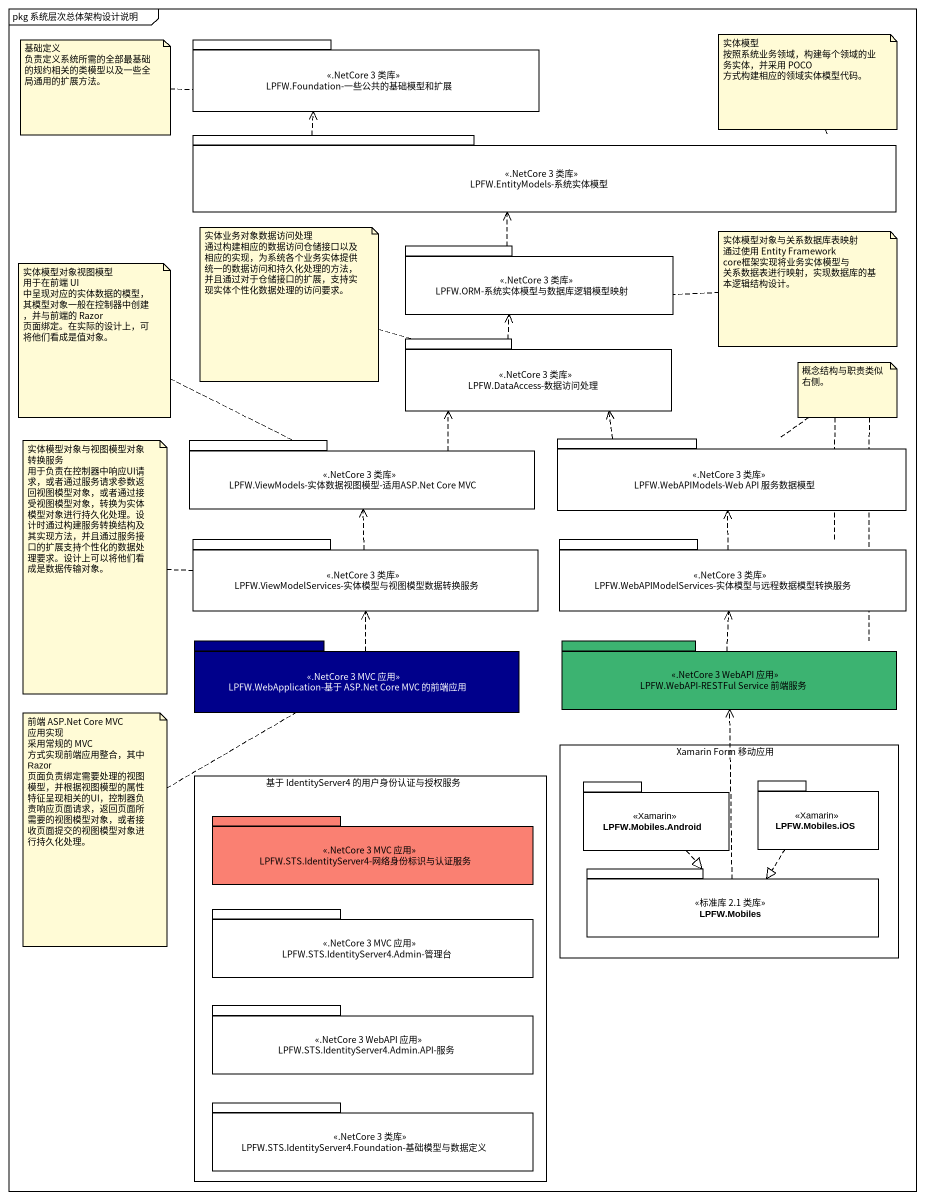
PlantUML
@startuml
mainframe pkg 系统层次总体架构设计说明
package "LPFW.Foundation-一些公共的基础模型和扩展" as LPFW_Foundation_一些公共的基础模型和扩展 <<.NetCore 3 类库>> {
}
package "LPFW.EntityModels-系统实体模型" as LPFW_EntityModels_系统实体模型 <<.NetCore 3 类库>> {
}
package "LPFW.ORM-系统实体模型与数据库逻辑模型映射" as LPFW_ORM_系统实体模型与数据库逻辑模型映射 <<.NetCore 3 类库>> {
}
package "LPFW.DataAccess-数据访问处理" as LPFW_DataAccess_数据访问处理 <<.NetCore 3 类库>> {
}
package "LPFW.ViewModels-实体数据视图模型-适用ASP.Net Core MVC" as LPFW_ViewModels_实体数据视图模型 <<.NetCore 3 类库>> {
}
package "LPFW.WebAPIModels-Web API 服务数据模型" as LPFW_WebAPIModels_Web_API <<.NetCore 3 类库>> {
}
package "LPFW.ViewModelServices-实体模型与视图模型数据转换服务" as LPFW_ViewModelServices <<.NetCore 3 类库>> {
}
package "LPFW.WebAPIModelServices-实体模型与远程数据模型转换服务" as LPFW_WebAPIModelServices <<.NetCore 3 类库>> {
}
package "LPFW.WebApplication-基于 ASP.Net Core MVC 的前端应用" as LPFW_WebApplication_基于_ASP <<.NetCore 3 MVC 应用>> #00008B {
}
package "LPFW.WebAPI-RESTFul Service 前端服务" as LPFW_WebAPI_RESTFul_Service <<.NetCore 3 WebAPI 应用>> #3CB371 {
}
rectangle "Xamarin Form 移动应用" as Xamarin_Form_移动应用 {
  package "LPFW.Mobiles.Android" as LPFW_Mobiles_Android <<Xamarin>> {
  }
  package "LPFW.Mobiles.iOS" as LPFW_Mobiles_iOS <<Xamarin>> {
  }
  package "LPFW.Mobiles" as LPFW_Mobiles <<标准库 2.1 类库>> {
  }
}
rectangle "基于 IdentityServer4 的用户身份认证与授权服务" as 基于_IdentityServer4 {
  package "LPFW.STS.IdentityServer4-网络身份标识与认证服务" as LPFW_STS_IdentityServer4 <<.NetCore 3 MVC 应用>> #FA8072 {
  }
  package "LPFW.STS.IdentityServer4.Admin-管理台" as LPFW_STS_IdentityServer4_2 <<.NetCore 3 MVC 应用>> {
  }
  package "LPFW.STS.IdentityServer4.Admin.API-服务" as LPFW_STS_IdentityServer4_3 <<.NetCore 3 WebAPI 应用>> {
  }
  package "LPFW.STS.IdentityServer4.Foundation-基础模型与数据定义" as LPFW_STS_IdentityServer4_4 <<.NetCore 3 类库>> {
  }
}
LPFW_EntityModels_系统实体模型 .left.> LPFW_Foundation_一些公共的基础模型和扩展
LPFW_ORM_系统实体模型与数据库逻辑模型映射 .up.> LPFW_EntityModels_系统实体模型
LPFW_DataAccess_数据访问处理 .up.> LPFW_ORM_系统实体模型与数据库逻辑模型映射
LPFW_ViewModels_实体数据视图模型 .right.> LPFW_DataAccess_数据访问处理
LPFW_WebAPIModels_Web_API .left.> LPFW_DataAccess_数据访问处理
LPFW_ViewModelServices .up.> LPFW_ViewModels_实体数据视图模型
LPFW_WebAPIModelServices .up.> LPFW_WebAPIModels_Web_API
LPFW_WebApplication_基于_ASP .up.> LPFW_ViewModelServices
LPFW_WebAPI_RESTFul_Service .up.> LPFW_WebAPIModelServices
LPFW_Mobiles_Android ..|> LPFW_Mobiles
LPFW_Mobiles_iOS ..|> LPFW_Mobiles
LPFW_Mobiles .up.> LPFW_WebAPI_RESTFul_Service
note left of LPFW_Foundation_一些公共的基础模型和扩展
  基础定义
  负责定义系统所需的全部最基础的规约相关的类模型以及一些全局通用的扩展方法。
end note
note right of LPFW_EntityModels_系统实体模型
  实体模型
  按照系统业务领域，构建每个领域的业务实体，并采用 POCO 方式构建相应的领域实体模型代码。
end note
note left of LPFW_DataAccess_数据访问处理
  实体业务对象数据访问处理
  通过构建相应的数据访问仓储接口以及相应的实现，为系统各个业务实体提供统一的数据访问和持久化处理的方法，并且通过对于仓储接口的扩展，支持实现实体个性化数据处理的访问要求。
end note
note right of LPFW_ORM_系统实体模型与数据库逻辑模型映射
  实体模型对象与关系数据库表映射
  通过使用 Entity Framework core框架实现将业务实体模型与 关系数据表进行映射，实现数据库的基本逻辑结构设计。
end note
note left of LPFW_ViewModels_实体数据视图模型
  实体模型对象视图模型
  用于在前端 UI 中呈现对应的实体数据的模型，其模型对象一般在控制器中创建，并与前端的 Razor 页面绑定。在实际的设计上，可将他们看成是值对象。
end note
note as N6
  概念结构与职责类似右侧。
end note
N6 .. LPFW_WebAPIModels_Web_API
N6 .. LPFW_WebAPIModelServices
N6 .. LPFW_WebAPI_RESTFul_Service
note left of LPFW_ViewModelServices
  实体模型对象与视图模型对象转换服务
  用于负责在控制器中响应UI请求，或者通过服务请求参数返回视图模型对象，或者通过接受视图模型对象，转换为实体模型对象进行持久化处理。设计时通过构建服务转换结构及其实现方法，并且通过服务接口的扩展支持个性化的数据处理要求。设计上可以将他们看成是数据传输对象。
end note
note left of LPFW_WebApplication_基于_ASP
  前端 ASP.Net Core MVC 应用实现
  采用常规的 MVC 方式实现前端应用整合，其中 Razor 页面负责绑定需要处理的视图模型，并根据视图模型的属性特征呈现相关的UI，控制器负责响应页面请求，返回页面所需要的视图模型对象，或者接收页面提交的视图模型对象进行持久化处理。
end note
@enduml
